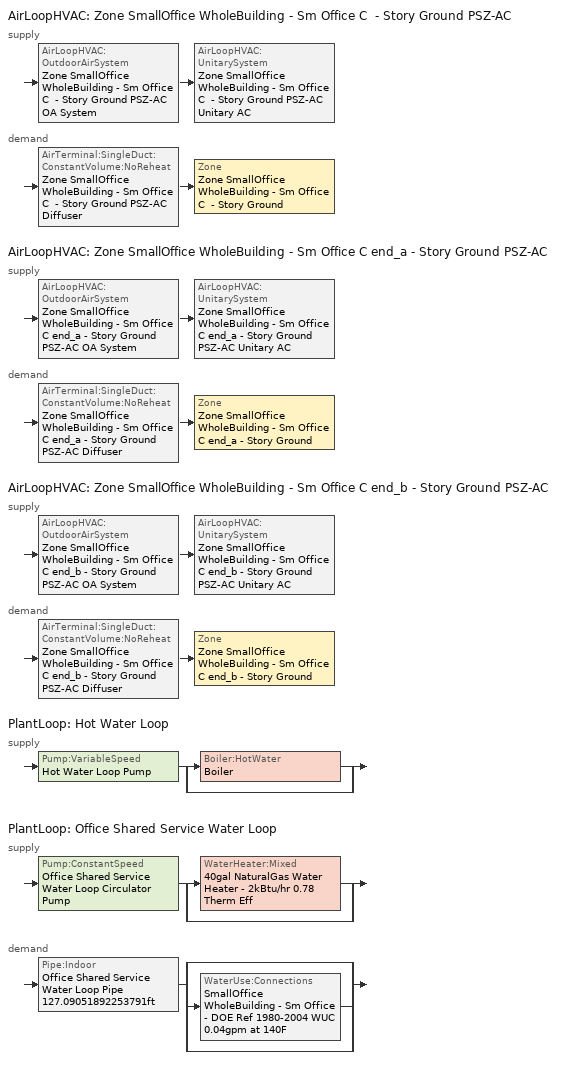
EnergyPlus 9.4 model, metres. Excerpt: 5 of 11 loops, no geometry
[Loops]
AirLoopHVAC 'Zone SmallOffice WholeBuilding - Sm Office C  - Story Ground PSZ-AC'
 supply: AirLoopHVAC:OutdoorAirSystem 'Zone SmallOffice WholeBuilding - Sm Office C  - Story Ground PSZ-AC OA System' > AirLoopHVAC:UnitarySystem 'Zone SmallOffice WholeBuilding - Sm Office C  - Story Ground PSZ-AC Unitary AC'
 demand: AirTerminal:SingleDuct:ConstantVolume:NoReheat 'Zone SmallOffice WholeBuilding - Sm Office C  - Story Ground PSZ-AC Diffuser' > Zone 'Zone SmallOffice WholeBuilding - Sm Office C  - Story Ground'
AirLoopHVAC 'Zone SmallOffice WholeBuilding - Sm Office C end_a - Story Ground PSZ-AC'
 supply: AirLoopHVAC:OutdoorAirSystem 'Zone SmallOffice WholeBuilding - Sm Office C end_a - Story Ground PSZ-AC OA System' > AirLoopHVAC:UnitarySystem 'Zone SmallOffice WholeBuilding - Sm Office C end_a - Story Ground PSZ-AC Unitary AC'
 demand: AirTerminal:SingleDuct:ConstantVolume:NoReheat 'Zone SmallOffice WholeBuilding - Sm Office C end_a - Story Ground PSZ-AC Diffuser' > Zone 'Zone SmallOffice WholeBuilding - Sm Office C end_a - Story Ground'
AirLoopHVAC 'Zone SmallOffice WholeBuilding - Sm Office C end_b - Story Ground PSZ-AC'
 supply: AirLoopHVAC:OutdoorAirSystem 'Zone SmallOffice WholeBuilding - Sm Office C end_b - Story Ground PSZ-AC OA System' > AirLoopHVAC:UnitarySystem 'Zone SmallOffice WholeBuilding - Sm Office C end_b - Story Ground PSZ-AC Unitary AC'
 demand: AirTerminal:SingleDuct:ConstantVolume:NoReheat 'Zone SmallOffice WholeBuilding - Sm Office C end_b - Story Ground PSZ-AC Diffuser' > Zone 'Zone SmallOffice WholeBuilding - Sm Office C end_b - Story Ground'
PlantLoop 'Hot Water Loop'
 supply: Pump:VariableSpeed 'Hot Water Loop Pump' > split
  | Boiler:HotWater 'Boiler'
  | bypass
PlantLoop 'Office Shared Service Water Loop'
 supply: Pump:ConstantSpeed 'Office Shared Service Water Loop Circulator Pump' > split
  | WaterHeater:Mixed '40gal NaturalGas Water Heater - 2kBtu/hr 0.78 Therm Eff'
  | bypass
 demand: Pipe:Indoor 'Office Shared Service Water Loop Pipe 127.09051892253791ft' > split
  | bypass
  | WaterUse:Connections 'SmallOffice WholeBuilding - Sm Office - DOE Ref 1980-2004 WUC 0.04gpm at 140F'
  | bypass
[Material] Roughness=Smooth; Thermal Absorptance=0.9; Solar Absorptance=0.7; Visible Absorptance=0.7
Name | Thickness {m} | Conductivity {W/m-K} | Density {kg/m3} | Specific Heat {J/kg-K}
Copper pipe 0.75in type L | 0.001143 | 386 | 8906.27 | 385.1856
Fiberglass batt 0.5in | 0.0127 | 0.0663448 | 11.2129 | 837.36
[Construction]
Copper pipe 0.75in type L with 0.5in fiberglass batt: Fiberglass batt 0.5in, Copper pipe 0.75in type L
[ZoneControl:Thermostat] Temperature Difference Between Cutout And Setpoint {deltaC}=0
Name | Zone or ZoneList | Control Type Schedule | Control 1
Zone SmallOffice WholeBuilding - Sm Office C  - Story Ground Thermostat | Zone SmallOffice WholeBuilding - Sm Office C  - Story Ground | Zone SmallOffice WholeBuilding - Sm Office C  - Story Ground Thermostat Schedule | SmallOffice WholeBuilding - Sm Office - DOE Ref 1980-2004 Thermostat 1
Zone SmallOffice WholeBuilding - Sm Office C end_a - Story Ground Thermostat | Zone SmallOffice WholeBuilding - Sm Office C end_a - Story Ground | Zone SmallOffice WholeBuilding - Sm Office C end_a - Story Ground Thermostat Schedule | SmallOffice WholeBuilding - Sm Office - DOE Ref 1980-2004 Thermostat 3
Zone SmallOffice WholeBuilding - Sm Office C end_b - Story Ground Thermostat | Zone SmallOffice WholeBuilding - Sm Office C end_b - Story Ground | Zone SmallOffice WholeBuilding - Sm Office C end_b - Story Ground Thermostat Schedule | SmallOffice WholeBuilding - Sm Office - DOE Ref 1980-2004 Thermostat
[ThermostatSetpoint:DualSetpoint] Heating Setpoint Temperature Schedule=Small Office HtgSetp; Cooling Setpoint Temperature Schedule=Small Office ClgSetp
SmallOffice WholeBuilding - Sm Office - DOE Ref 1980-2004 Thermostat 1; SmallOffice WholeBuilding - Sm Office - DOE Ref 1980-2004 Thermostat 3; SmallOffice WholeBuilding - Sm Office - DOE Ref 1980-2004 Thermostat
[AirTerminal:SingleDuct:ConstantVolume:NoReheat] Availability Schedule=Always On Discrete; Maximum Air Flow Rate {m3/s}=AutoSize
Zone SmallOffice WholeBuilding - Sm Office C  - Story Ground PSZ-AC Diffuser; Zone SmallOffice WholeBuilding - Sm Office C end_a - Story Ground PSZ-AC Diffuser; Zone SmallOffice WholeBuilding - Sm Office C end_b - Story Ground PSZ-AC Diffuser
[Zone equipment]
Zone SmallOffice WholeBuilding - Sm Office C  - Story Ground: Zone SmallOffice WholeBuilding - Sm Office C  - Story Ground PSZ-AC Diffuser
Zone SmallOffice WholeBuilding - Sm Office C end_a - Story Ground: Zone SmallOffice WholeBuilding - Sm Office C end_a - Story Ground PSZ-AC Diffuser
Zone SmallOffice WholeBuilding - Sm Office C end_b - Story Ground: Zone SmallOffice WholeBuilding - Sm Office C end_b - Story Ground PSZ-AC Diffuser
[Sizing:Zone] Zone Cooling Design Supply Air Temperature Input Method=SupplyAirTemperature; Zone Cooling Design Supply Air Temperature {C}=12.7778; Zone Cooling Design Supply Air Temperature Difference {deltaC}=11.11; Zone Heating Design Supply Air Temperature Input Method=SupplyAirTemperature; Zone Heating Design Supply Air Temperature {C}=50; Zone Heating Design Supply Air Temperature Difference {deltaC}=11.11; Zone Cooling Design Supply Air Humidity Ratio {kgWater/kgDryAir}=0.0085; Zone Heating Design Supply Air Humidity Ratio {kgWater/kgDryAir}=0.008; Design Specification Outdoor Air Object=SmallOffice WholeBuilding - Sm Office Ventilation; Cooling Design Air Flow Method=DesignDay; Cooling Design Air Flow Rate {m3/s}=0; Cooling Minimum Air Flow per Zone Floor Area {m3/s-m2}=0.000762; Cooling Minimum Air Flow {m3/s}=0; Cooling Minimum Air Flow Fraction=0; Heating Design Air Flow Method=DesignDay; Heating Design Air Flow Rate {m3/s}=0; Heating Maximum Air Flow per Zone Floor Area {m3/s-m2}=0.002032; Heating Maximum Air Flow {m3/s}=0.141576; Heating Maximum Air Flow Fraction=0.3; Account for Dedicated Outdoor Air System=No
Zone SmallOffice WholeBuilding - Sm Office C  - Story Ground; Zone SmallOffice WholeBuilding - Sm Office C end_a - Story Ground; Zone SmallOffice WholeBuilding - Sm Office C end_b - Story Ground
[Controller:MechanicalVentilation] Availability Schedule=Always On Discrete; Demand Controlled Ventilation=No; System Outdoor Air Method=ZoneSum; Design Specification Outdoor Air Object Name 1=SmallOffice WholeBuilding - Sm Office Ventilation
Name | Zone or ZoneList Name 1
Controller Mechanical Ventilation 4 | Zone SmallOffice WholeBuilding - Sm Office C  - Story Ground
Controller Mechanical Ventilation 7 | Zone SmallOffice WholeBuilding - Sm Office C end_a - Story Ground
Controller Mechanical Ventilation 2 | Zone SmallOffice WholeBuilding - Sm Office C end_b - Story Ground
[DesignSpecification:OutdoorAir]
SmallOffice WholeBuilding - Sm Office Ventilation: Outdoor Air Method=Sum; Outdoor Air Flow per Person {m3/s-person}=0.00943895; Outdoor Air Flow per Zone Floor Area {m3/s-m2}=0; Outdoor Air Flow per Zone {m3/s}=0; Outdoor Air Flow Air Changes per Hour {1/hr}=0
[AirLoopHVAC] Design Supply Air Flow Rate {m3/s}=AutoSize; Design Return Air Flow Fraction of Supply Air Flow=1
Zone SmallOffice WholeBuilding - Sm Office C  - Story Ground PSZ-AC; Zone SmallOffice WholeBuilding - Sm Office C end_a - Story Ground PSZ-AC; Zone SmallOffice WholeBuilding - Sm Office C end_b - Story Ground PSZ-AC
[Sizing:System] Type of Load to Size On=Sensible; Design Outdoor Air Flow Rate {m3/s}=Autosize; Central Heating Maximum System Air Flow Ratio=1; Preheat Design Temperature {C}=7.22222; Preheat Design Humidity Ratio {kgWater/kgDryAir}=0.008; Precool Design Temperature {C}=12.7778; Precool Design Humidity Ratio {kgWater/kgDryAir}=0.008; Central Cooling Design Supply Air Temperature {C}=12.7778; Central Heating Design Supply Air Temperature {C}=50; Type of Zone Sum to Use=Coincident; 100% Outdoor Air in Cooling=No; 100% Outdoor Air in Heating=No; Central Cooling Design Supply Air Humidity Ratio {kgWater/kgDryAir}=0.0085; Central Heating Design Supply Air Humidity Ratio {kgWater/kgDryAir}=0.008; Cooling Supply Air Flow Rate Method=DesignDay; Cooling Supply Air Flow Rate {m3/s}=0; Cooling Supply Air Flow Rate Per Floor Area {m3/s-m2}=0.00996765; Cooling Fraction of Autosized Cooling Supply Air Flow Rate=1; Cooling Supply Air Flow Rate Per Unit Cooling Capacity {m3/s-W}=3.94755e-05; Heating Supply Air Flow Rate Method=DesignDay; Heating Supply Air Flow Rate {m3/s}=0; Heating Supply Air Flow Rate Per Floor Area {m3/s-m2}=0.00996765; Heating Fraction of Autosized Heating Supply Air Flow Rate=1; Heating Fraction of Autosized Cooling Supply Air Flow Rate=1; Heating Supply Air Flow Rate Per Unit Heating Capacity {m3/s-W}=3.15882e-05; System Outdoor Air Method=ZoneSum; Zone Maximum Outdoor Air Fraction=1; Cooling Design Capacity Method=CoolingDesignCapacity; Cooling Design Capacity {W}=Autosize; Cooling Design Capacity Per Floor Area {W/m2}=234.7; Fraction of Autosized Cooling Design Capacity=1; Heating Design Capacity Method=HeatingDesignCapacity; Heating Design Capacity {W}=Autosize; Heating Design Capacity Per Floor Area {W/m2}=157; Fraction of Autosized Heating Design Capacity=1; Central Cooling Capacity Control Method=OnOff
Zone SmallOffice WholeBuilding - Sm Office C  - Story Ground PSZ-AC; Zone SmallOffice WholeBuilding - Sm Office C end_a - Story Ground PSZ-AC; Zone SmallOffice WholeBuilding - Sm Office C end_b - Story Ground PSZ-AC
[Controller:OutdoorAir] Minimum Outdoor Air Flow Rate {m3/s}=Autosize; Maximum Outdoor Air Flow Rate {m3/s}=Autosize; Economizer Control Type=NoEconomizer; Economizer Control Action Type=ModulateFlow; Economizer Maximum Limit Dry-Bulb Temperature {C}=28; Economizer Maximum Limit Enthalpy {J/kg}=64000; Lockout Type=LockoutWithCompressor; Minimum Limit Type=FixedMinimum; Minimum Outdoor Air Schedule=Always On Discrete; High Humidity Control=No; Control High Indoor Humidity Based on Outdoor Humidity Ratio=Yes; Heat Recovery Bypass Control Type=BypassWhenWithinEconomizerLimits
Name | Mechanical Ventilation Controller
Zone SmallOffice WholeBuilding - Sm Office C  - Story Ground PSZ-AC OA System Controller | Controller Mechanical Ventilation 4
Zone SmallOffice WholeBuilding - Sm Office C end_a - Story Ground PSZ-AC OA System Controller | Controller Mechanical Ventilation 7
Zone SmallOffice WholeBuilding - Sm Office C end_b - Story Ground PSZ-AC OA System Controller | Controller Mechanical Ventilation 2
[SetpointManager:MixedAir] Control Variable=Temperature
Name | Setpoint Node or NodeList
Zone SmallOffice WholeBuilding - Sm Office C  - Story Ground PSZ-AC Mixed Air Node OS Default SPM | Zone SmallOffice WholeBuilding - Sm Office C  - Story Ground PSZ-AC Mixed Air Node
Zone SmallOffice WholeBuilding - Sm Office C end_a - Story Ground PSZ-AC Mixed Air Node OS Default SPM | Zone SmallOffice WholeBuilding - Sm Office C end_a - Story Ground PSZ-AC Mixed Air Node
Zone SmallOffice WholeBuilding - Sm Office C end_b - Story Ground PSZ-AC Mixed Air Node OS Default SPM | Zone SmallOffice WholeBuilding - Sm Office C end_b - Story Ground PSZ-AC Mixed Air Node
[AirLoopHVAC:UnitarySystem] Control Type=Load; Dehumidification Control Type=None; Availability Schedule=Always On Discrete; Fan Placement=DrawThrough; DX Heating Coil Sizing Ratio=1; Use DOAS DX Cooling Coil=No; Minimum Supply Air Temperature {C}=2; Latent Load Control=SensibleOnlyLoadControl; Cooling Supply Air Flow Rate {m3/s}=Autosize; Heating Supply Air Flow Rate {m3/s}=Autosize; No Load Supply Air Flow Rate {m3/s}=Autosize; Maximum Supply Air Temperature {C}=80; Maximum Outdoor Dry-Bulb Temperature for Supplemental Heater Operation {C}=21; Maximum Cycling Rate {cycles/hr}=2.5; Heat Pump Time Constant {s}=60; Fraction of On-Cycle Power Use=0.01; Heat Pump Fan Delay Time {s}=60; Ancillary On-Cycle Electric Power {W}=0; Ancillary Off-Cycle Electric Power {W}=0
Name | Controlling Zone or Thermostat Location | Supply Fan | Supply Air Fan Operating Mode Schedule | Heating Coil | Cooling Coil | Supplemental Heating Coil
Zone SmallOffice WholeBuilding - Sm Office C  - Story Ground PSZ-AC Unitary AC | Zone SmallOffice WholeBuilding - Sm Office C  - Story Ground | Zone SmallOffice WholeBuilding - Sm Office C  - Story Ground PSZ-AC Fan | Zone SmallOffice WholeBuilding - Sm Office C  - Story Ground PSZ-AC Occ Sch | Zone SmallOffice WholeBuilding - Sm Office C  - Story Ground PSZ-AC Gas Htg Coil | Zone SmallOffice WholeBuilding - Sm Office C  - Story Ground PSZ-AC 1spd DX AC Clg Coil 11kBtu/hr 9.7SEER | Zone SmallOffice WholeBuilding - Sm Office C  - Story Ground PSZ-AC Electric Backup Htg Coil
Zone SmallOffice WholeBuilding - Sm Office C end_a - Story Ground PSZ-AC Unitary AC | Zone SmallOffice WholeBuilding - Sm Office C end_a - Story Ground | Zone SmallOffice WholeBuilding - Sm Office C end_a - Story Ground PSZ-AC Fan | Zone SmallOffice WholeBuilding - Sm Office C end_a - Story Ground PSZ-AC Occ Sch | Zone SmallOffice WholeBuilding - Sm Office C end_a - Story Ground PSZ-AC Gas Htg Coil | Zone SmallOffice WholeBuilding - Sm Office C end_a - Story Ground PSZ-AC 1spd DX AC Clg Coil 6kBtu/hr 9.7SEER | Zone SmallOffice WholeBuilding - Sm Office C end_a - Story Ground PSZ-AC Electric Backup Htg Coil
Zone SmallOffice WholeBuilding - Sm Office C end_b - Story Ground PSZ-AC Unitary AC | Zone SmallOffice WholeBuilding - Sm Office C end_b - Story Ground | Zone SmallOffice WholeBuilding - Sm Office C end_b - Story Ground PSZ-AC Fan | Zone SmallOffice WholeBuilding - Sm Office C end_b - Story Ground PSZ-AC Occ Sch | Zone SmallOffice WholeBuilding - Sm Office C end_b - Story Ground PSZ-AC Gas Htg Coil | Zone SmallOffice WholeBuilding - Sm Office C end_b - Story Ground PSZ-AC 1spd DX AC Clg Coil 5kBtu/hr 9.7SEER | Zone SmallOffice WholeBuilding - Sm Office C end_b - Story Ground PSZ-AC Electric Backup Htg Coil
[Fan:OnOff] Availability Schedule=Always On Discrete; Fan Total Efficiency=0.53625; Pressure Rise {Pa}=622.722; Maximum Flow Rate {m3/s}=Autosize; Motor Efficiency=0.825; Motor In Airstream Fraction=1
Name | Fan Power Ratio Function of Speed Ratio Curve | Fan Efficiency Ratio Function of Speed Ratio Curve
Zone SmallOffice WholeBuilding - Sm Office C  - Story Ground PSZ-AC Fan | Fan On Off Power Curve 3 | Fan On Off Efficiency Curve 3
Zone SmallOffice WholeBuilding - Sm Office C end_a - Story Ground PSZ-AC Fan | Fan On Off Power Curve 6 | Fan On Off Efficiency Curve 6
Zone SmallOffice WholeBuilding - Sm Office C end_b - Story Ground PSZ-AC Fan | Fan On Off Power Curve 1 | Fan On Off Efficiency Curve 1
[Coil:Heating:Fuel] Availability Schedule=Always On Discrete; Fuel Type=NaturalGas; Burner Efficiency=0.8; Nominal Capacity {W}=AutoSize; Parasitic Electric Load {W}=0; Parasitic Fuel Load {W}=0
Zone SmallOffice WholeBuilding - Sm Office C  - Story Ground PSZ-AC Gas Htg Coil; Zone SmallOffice WholeBuilding - Sm Office C end_a - Story Ground PSZ-AC Gas Htg Coil; Zone SmallOffice WholeBuilding - Sm Office C end_b - Story Ground PSZ-AC Gas Htg Coil
[Coil:Cooling:DX:SingleSpeed] Availability Schedule=Always On Discrete; Gross Rated Total Cooling Capacity {W}=Autosize; Gross Rated Sensible Heat Ratio=Autosize; Gross Rated Cooling COP {W/W}=3.14722; Rated Air Flow Rate {m3/s}=Autosize; Rated Evaporator Fan Power Per Volume Flow Rate {W/(m3/s)}=773.3; Total Cooling Capacity Function of Temperature Curve=DOE Ref DX Clg Coil Cool-Cap-fT; Total Cooling Capacity Function of Flow Fraction Curve=DOE Ref DX Clg Coil Cool-CAP-fFlow; Energy Input Ratio Function of Temperature Curve=DOE Ref DX Clg Coil Cool-EIR-fT; Energy Input Ratio Function of Flow Fraction Curve=DOE Ref DX Clg Coil Cool-EIR-fFlow; Part Load Fraction Correlation Curve=DOE Ref DX Clg Coil Cool-PLF-fPLR; Minimum Outdoor Dry-Bulb Temperature for Compressor Operation {C}=-25; Condenser Type=AirCooled; Evaporative Condenser Effectiveness=0; Evaporative Condenser Air Flow Rate {m3/s}=Autosize; Evaporative Condenser Pump Rated Power Consumption {W}=Autosize; Crankcase Heater Capacity {W}=0; Maximum Outdoor Dry-Bulb Temperature for Crankcase Heater Operation {C}=0; Basin Heater Capacity {W/K}=0; Basin Heater Setpoint Temperature {C}=10
Zone SmallOffice WholeBuilding - Sm Office C  - Story Ground PSZ-AC 1spd DX AC Clg Coil 11kBtu/hr 9.7SEER; Zone SmallOffice WholeBuilding - Sm Office C end_a - Story Ground PSZ-AC 1spd DX AC Clg Coil 6kBtu/hr 9.7SEER; Zone SmallOffice WholeBuilding - Sm Office C end_b - Story Ground PSZ-AC 1spd DX AC Clg Coil 5kBtu/hr 9.7SEER
[Coil:Heating:Electric] Availability Schedule=Always On Discrete; Efficiency=1; Nominal Capacity {W}=Autosize
Zone SmallOffice WholeBuilding - Sm Office C  - Story Ground PSZ-AC Electric Backup Htg Coil; Zone SmallOffice WholeBuilding - Sm Office C end_a - Story Ground PSZ-AC Electric Backup Htg Coil; Zone SmallOffice WholeBuilding - Sm Office C end_b - Story Ground PSZ-AC Electric Backup Htg Coil
[SetpointManager:SingleZone:Reheat] Control Variable=Temperature; Minimum Supply Air Temperature {C}=12.7778; Maximum Supply Air Temperature {C}=50
Name | Control Zone | Setpoint Node or NodeList
Zone SmallOffice WholeBuilding - Sm Office C  - Story Ground Setpoint Manager SZ Reheat | Zone SmallOffice WholeBuilding - Sm Office C  - Story Ground | Zone SmallOffice WholeBuilding - Sm Office C  - Story Ground PSZ-AC Supply Outlet Node
Zone SmallOffice WholeBuilding - Sm Office C end_a - Story Ground Setpoint Manager SZ Reheat | Zone SmallOffice WholeBuilding - Sm Office C end_a - Story Ground | Zone SmallOffice WholeBuilding - Sm Office C end_a - Story Ground PSZ-AC Supply Outlet Node
Zone SmallOffice WholeBuilding - Sm Office C end_b - Story Ground Setpoint Manager SZ Reheat | Zone SmallOffice WholeBuilding - Sm Office C end_b - Story Ground | Zone SmallOffice WholeBuilding - Sm Office C end_b - Story Ground PSZ-AC Supply Outlet Node
[PlantLoop] Fluid Type=Water; Minimum Loop Temperature {C}=10; Maximum Loop Flow Rate {m3/s}=Autosize; Minimum Loop Flow Rate {m3/s}=0; Plant Loop Volume {m3}=Autocalculate; Load Distribution Scheme=Optimal; Plant Loop Demand Calculation Scheme=SingleSetpoint
Name | Plant Equipment Operation Scheme | Maximum Loop Temperature {C}
Hot Water Loop | Hot Water Loop Operation Schemes | 100
Office Shared Service Water Loop | Office Shared Service Water Loop Operation Schemes | 60
[Sizing:Plant] Loop Type=Heating; Sizing Option=NonCoincident; Zone Timesteps in Averaging Window=1; Coincident Sizing Factor Mode=None
Name | Design Loop Exit Temperature {C} | Loop Design Temperature Difference {deltaC}
Hot Water Loop | 82.2222 | 11.1111
Office Shared Service Water Loop | 60 | 5
[Pump:VariableSpeed]
Hot Water Loop Pump: Design Maximum Flow Rate {m3/s}=Autosize; Design Pump Head {Pa}=179344; Design Power Consumption {W}=Autosize; Motor Efficiency=1; Fraction of Motor Inefficiencies to Fluid Stream=0; Coefficient 1 of the Part Load Performance Curve=0; Coefficient 2 of the Part Load Performance Curve=3.2485; Coefficient 3 of the Part Load Performance Curve=-4.7443; Coefficient 4 of the Part Load Performance Curve=2.5294; Design Minimum Flow Rate {m3/s}=0; Pump Control Type=Intermittent; Skin Loss Radiative Fraction=0.5; Design Power Sizing Method=PowerPerFlowPerPressure; Design Electric Power per Unit Flow Rate {W/(m3/s)}=348701.1; Design Shaft Power per Unit Flow Rate per Unit Head {W/((m3/s)-Pa)}=1.28205; Design Minimum Flow Rate Fraction=0
[Boiler:HotWater]
Boiler: Fuel Type=NaturalGas; Nominal Capacity {W}=Autosize; Nominal Thermal Efficiency=0.78; Efficiency Curve Temperature Evaluation Variable=LeavingBoiler; Design Water Flow Rate {m3/s}=Autosize; Minimum Part Load Ratio=0; Maximum Part Load Ratio=1.2; Optimum Part Load Ratio=1; Water Outlet Upper Temperature Limit {C}=95; Boiler Flow Mode=LeavingSetpointModulated; Parasitic Electric Load {W}=0; Sizing Factor=1
[SetpointManager:Scheduled] Control Variable=Temperature
Name | Schedule | Setpoint Node or NodeList
Hot Water Loop Setpoint Manager | Hot Water Loop Temp - 180F | Hot Water Loop Supply Outlet Node
Service hot water setpoint manager | Service Water Loop Temp - 140F | Office Shared Service Water Loop Supply Outlet Node
[PlantEquipmentOperationSchemes] Control Scheme Object Type 1=PlantEquipmentOperation:HeatingLoad; Control Scheme Schedule Name 1=Always On Discrete
Name | Control Scheme Name 1
Hot Water Loop Operation Schemes | Hot Water Loop Heating Operation Scheme
Office Shared Service Water Loop Operation Schemes | Office Shared Service Water Loop Heating Operation Scheme
[PlantEquipmentOperation:HeatingLoad] Load Range Lower Limit 1 {W}=0; Load Range Upper Limit 1 {W}=1000000000
Name | Range Equipment List Name 1
Hot Water Loop Heating Operation Scheme | Hot Water Loop Heating Equipment List
Office Shared Service Water Loop Heating Operation Scheme | Office Shared Service Water Loop Heating Equipment List
[PlantEquipmentList]
Hot Water Loop Heating Equipment List: Boiler:HotWater, Boiler
Office Shared Service Water Loop Heating Equipment List: WaterHeater:Mixed, 40gal NaturalGas Water Heater - 2kBtu/hr 0.78 Therm Eff
[Pump:ConstantSpeed]
Office Shared Service Water Loop Circulator Pump: Design Flow Rate {m3/s}=Autosize; Design Pump Head {Pa}=29890.7; Design Power Consumption {W}=Autosize; Motor Efficiency=0.825; Fraction of Motor Inefficiencies to Fluid Stream=0; Pump Control Type=Intermittent; Design Power Sizing Method=PowerPerFlowPerPressure; Design Electric Power per Unit Flow Rate {W/(m3/s)}=348701.1; Design Shaft Power per Unit Flow Rate per Unit Head {W-s/m3-Pa}=1.28205
[WaterHeater:Mixed]
40gal NaturalGas Water Heater - 2kBtu/hr 0.78 Therm Eff: Tank Volume {m3}=0.151416; Setpoint Temperature Schedule=Service Water Loop Temp - 140F; Deadband Temperature Difference {deltaC}=2; Maximum Temperature Limit {C}=60; Heater Control Type=Cycle; Heater Maximum Capacity {W}=677.531; Heater Ignition Minimum Flow Rate {m3/s}=0; Heater Ignition Delay {s}=0; Heater Fuel Type=NaturalGas; Heater Thermal Efficiency=0.78; Off Cycle Parasitic Fuel Consumption Rate {W}=0; Off Cycle Parasitic Fuel Type=NaturalGas; Off Cycle Parasitic Heat Fraction to Tank=0; On Cycle Parasitic Fuel Consumption Rate {W}=0; On Cycle Parasitic Fuel Type=NaturalGas; On Cycle Parasitic Heat Fraction to Tank=0; Ambient Temperature Indicator=Schedule; Ambient Temperature Schedule=Water Heater Ambient Temp Schedule - 70.0f; Off Cycle Loss Coefficient to Ambient Temperature {W/K}=5.99799; Off Cycle Loss Fraction to Zone=1; On Cycle Loss Coefficient to Ambient Temperature {W/K}=5.99799; On Cycle Loss Fraction to Zone=1; Use Side Effectiveness=1; Source Side Effectiveness=1; Use Side Design Flow Rate {m3/s}=Autosize; Source Side Design Flow Rate {m3/s}=Autosize; Indirect Water Heating Recovery Time {hr}=1.5; Source Side Flow Control Mode=IndirectHeatPrimarySetpoint
[Pipe:Indoor]
Office Shared Service Water Loop Pipe 127.09051892253791ft: Construction=Copper pipe 0.75in type L with 0.5in fiberglass batt; Environment Type=Schedule; Ambient Temperature Schedule=Office Shared Service Water Loop Piping Air Temp - 70F; Ambient Air Velocity Schedule=Office Shared Service Water Loop Piping Air Velocity - 0.67mph; Pipe Inside Diameter {m}=0.019939; Pipe Length {m}=38.7372
[WaterUse:Connections]
SmallOffice WholeBuilding - Sm Office - DOE Ref 1980-2004 WUC 0.04gpm at 140F: Water Use Equipment Name 1=SmallOffice WholeBuilding - Sm Office - DOE Ref 1980-2004 Service Water Use 0.04gpm at 140F
[WaterUse:Equipment]
SmallOffice WholeBuilding - Sm Office - DOE Ref 1980-2004 Service Water Use 0.04gpm at 140F: Peak Flow Rate {m3/s}=2.31514e-06; Flow Rate Fraction Schedule=OfficeSmall BLDG_SWH_SCH; Target Temperature Schedule=Mixed Water At Faucet Temp - 140F; Sensible Fraction Schedule=Fraction Sensible - 0.2; Latent Fraction Schedule=Fraction Latent - 0.05
[Schedule:Compact]
Zone SmallOffice WholeBuilding - Sm Office C  - Story Ground Thermostat Schedule; Zone SmallOffice WholeBuilding - Sm Office C end_a - Story Ground Thermostat Schedule; Zone SmallOffice WholeBuilding - Sm Office C end_b - Story Ground Thermostat Schedule: Through: 12/31, For: AllDays, Until: 24:00, 4
[Schedule:Day:Interval]
Small Office HtgSetp Default: No, 06:00, 15.6, 22:00, 21, 24:00, 15.6
Small Office HtgSetp Sat Day: No, 06:00, 15.6, 18:00, 21, 24:00, 15.6
Small Office HtgSetp SmrDsn|Sun Day; Small Office HtgSetp Summer Design Day: No, 24:00, 15.6
Small Office HtgSetp Winter Design Day: No, 24:00, 21
Small Office ClgSetp Default; Small Office ClgSetp Summer Design Day: No, 06:00, 26.7, 22:00, 24, 24:00, 26.7
Small Office ClgSetp Sat Day: No, 06:00, 26.7, 18:00, 24, 24:00, 26.7
Small Office ClgSetp WntrDsn|Sun Day; Small Office ClgSetp Winter Design Day: No, 24:00, 26.7
Fraction Latent - 0.05 Default: No, 24:00, 0.05
Fraction Sensible - 0.2 Default: No, 24:00, 0.2
Hot Water Loop Temp - 180F Default: No, 24:00, 82.2222
Mixed Water At Faucet Temp - 140F Default; Service Water Loop Temp - 140F Default: No, 24:00, 60
Office Shared Service Water Loop Piping Air Temp - 70F Default; Water Heater Ambient Temp Schedule - 70.0f Default: No, 24:00, 21.1111
Office Shared Service Water Loop Piping Air Velocity - 0.67mph Default: No, 24:00, 0.3
OfficeSmall BLDG_SWH_SCH Default; Zone SmallOffice WholeBuilding - Sm Office C  - Story Ground PSZ-AC Occ Sch Sunday; Zone SmallOffice WholeBuilding - Sm Office C end_a - Story Ground PSZ-AC Occ Sch Sunday; Zone SmallOffice WholeBuilding - Sm Office C end_b - Story Ground PSZ-AC Occ Sch Sunday: No, 24:00, 0
OfficeSmall BLDG_SWH_SCH Summer Design Day; OfficeSmall BLDG_SWH_SCH Winter Design Day; OfficeSmall BLDG_SWH_SCH WntrDsn|SmrDsn|Wkdy Day: No, 07:00, 0, 08:00, 0.27, 09:00, 0.55, 11:00, 0.64, 12:00, 0.82, 13:00, 1, 14:00, 0.91, 16:00, 0.55, 17:00, 0.73, 19:00, 0.37, 20:00, 0.18, 21:00, 0.27, 22:00, 0.09, 24:00, 0
Zone SmallOffice WholeBuilding - Sm Office C  - Story Ground PSZ-AC Occ Sch Default; Zone SmallOffice WholeBuilding - Sm Office C end_a - Story Ground PSZ-AC Occ Sch Default; Zone SmallOffice WholeBuilding - Sm Office C end_b - Story Ground PSZ-AC Occ Sch Default: No, 08:09, 1, 22:50, 0, 24:00, 1
Zone SmallOffice WholeBuilding - Sm Office C  - Story Ground PSZ-AC Occ Sch Saturday; Zone SmallOffice WholeBuilding - Sm Office C end_a - Story Ground PSZ-AC Occ Sch Saturday; Zone SmallOffice WholeBuilding - Sm Office C end_b - Story Ground PSZ-AC Occ Sch Saturday: No, 06:00, 0, 23:40, 1, 24:00, 0
Zone SmallOffice WholeBuilding - Sm Office C  - Story Ground PSZ-AC Occ Sch Summer Design Day; Zone SmallOffice WholeBuilding - Sm Office C  - Story Ground PSZ-AC Occ Sch Winter Design Day; Zone SmallOffice WholeBuilding - Sm Office C end_a - Story Ground PSZ-AC Occ Sch Summer Design Day; Zone SmallOffice WholeBuilding - Sm Office C end_a - Story Ground PSZ-AC Occ Sch Winter Design Day; Zone SmallOffice WholeBuilding - Sm Office C end_b - Story Ground PSZ-AC Occ Sch Summer Design Day; Zone SmallOffice WholeBuilding - Sm Office C end_b - Story Ground PSZ-AC Occ Sch Winter Design Day: No, 24:00, 1
[Schedule:Week:Daily]
Small Office HtgSetp Week Rule - Jan1-Jan5: Small Office HtgSetp Default, Small Office HtgSetp Default, Small Office HtgSetp Default, Small Office HtgSetp Default, Small Office HtgSetp Default, Small Office HtgSetp Default, Small Office HtgSetp Sat Day, Small Office HtgSetp Default, Small Office HtgSetp Summer Design Day, Small Office HtgSetp Winter Design Day, Small Office HtgSetp Default, Small Office HtgSetp Default
Small Office HtgSetp Week Rule - Jan6-Dec31: Small Office HtgSetp SmrDsn|Sun Day, Small Office HtgSetp Default, Small Office HtgSetp Default, Small Office HtgSetp Default, Small Office HtgSetp Default, Small Office HtgSetp Default, Small Office HtgSetp Sat Day, Small Office HtgSetp Default, Small Office HtgSetp Summer Design Day, Small Office HtgSetp Winter Design Day, Small Office HtgSetp Default, Small Office HtgSetp Default
Small Office ClgSetp Week Rule - Jan1-Jan5: Small Office ClgSetp Default, Small Office ClgSetp Default, Small Office ClgSetp Default, Small Office ClgSetp Default, Small Office ClgSetp Default, Small Office ClgSetp Default, Small Office ClgSetp Sat Day, Small Office ClgSetp Default, Small Office ClgSetp Summer Design Day, Small Office ClgSetp Winter Design Day, Small Office ClgSetp Default, Small Office ClgSetp Default
Small Office ClgSetp Week Rule - Jan6-Dec31: Small Office ClgSetp WntrDsn|Sun Day, Small Office ClgSetp Default, Small Office ClgSetp Default, Small Office ClgSetp Default, Small Office ClgSetp Default, Small Office ClgSetp Default, Small Office ClgSetp Sat Day, Small Office ClgSetp Default, Small Office ClgSetp Summer Design Day, Small Office ClgSetp Winter Design Day, Small Office ClgSetp Default, Small Office ClgSetp Default
Fraction Latent - 0.05 Week Rule - Jan1-Dec31: Fraction Latent - 0.05 Default, Fraction Latent - 0.05 Default, Fraction Latent - 0.05 Default, Fraction Latent - 0.05 Default, Fraction Latent - 0.05 Default, Fraction Latent - 0.05 Default, Fraction Latent - 0.05 Default, Fraction Latent - 0.05 Default, Fraction Latent - 0.05 Default, Fraction Latent - 0.05 Default, Fraction Latent - 0.05 Default, Fraction Latent - 0.05 Default
Fraction Sensible - 0.2 Week Rule - Jan1-Dec31: Fraction Sensible - 0.2 Default, Fraction Sensible - 0.2 Default, Fraction Sensible - 0.2 Default, Fraction Sensible - 0.2 Default, Fraction Sensible - 0.2 Default, Fraction Sensible - 0.2 Default, Fraction Sensible - 0.2 Default, Fraction Sensible - 0.2 Default, Fraction Sensible - 0.2 Default, Fraction Sensible - 0.2 Default, Fraction Sensible - 0.2 Default, Fraction Sensible - 0.2 Default
Hot Water Loop Temp - 180F Week Rule - Jan1-Dec31: Hot Water Loop Temp - 180F Default, Hot Water Loop Temp - 180F Default, Hot Water Loop Temp - 180F Default, Hot Water Loop Temp - 180F Default, Hot Water Loop Temp - 180F Default, Hot Water Loop Temp - 180F Default, Hot Water Loop Temp - 180F Default, Hot Water Loop Temp - 180F Default, Hot Water Loop Temp - 180F Default, Hot Water Loop Temp - 180F Default, Hot Water Loop Temp - 180F Default, Hot Water Loop Temp - 180F Default
Mixed Water At Faucet Temp - 140F Week Rule - Jan1-Dec31: Mixed Water At Faucet Temp - 140F Default, Mixed Water At Faucet Temp - 140F Default, Mixed Water At Faucet Temp - 140F Default, Mixed Water At Faucet Temp - 140F Default, Mixed Water At Faucet Temp - 140F Default, Mixed Water At Faucet Temp - 140F Default, Mixed Water At Faucet Temp - 140F Default, Mixed Water At Faucet Temp - 140F Default, Mixed Water At Faucet Temp - 140F Default, Mixed Water At Faucet Temp - 140F Default, Mixed Water At Faucet Temp - 140F Default, Mixed Water At Faucet Temp - 140F Default
Office Shared Service Water Loop Piping Air Temp - 70F Week Rule - Jan1-Dec31: Office Shared Service Water Loop Piping Air Temp - 70F Default, Office Shared Service Water Loop Piping Air Temp - 70F Default, Office Shared Service Water Loop Piping Air Temp - 70F Default, Office Shared Service Water Loop Piping Air Temp - 70F Default, Office Shared Service Water Loop Piping Air Temp - 70F Default, Office Shared Service Water Loop Piping Air Temp - 70F Default, Office Shared Service Water Loop Piping Air Temp - 70F Default, Office Shared Service Water Loop Piping Air Temp - 70F Default, Office Shared Service Water Loop Piping Air Temp - 70F Default, Office Shared Service Water Loop Piping Air Temp - 70F Default, Office Shared Service Water Loop Piping Air Temp - 70F Default, Office Shared Service Water Loop Piping Air Temp - 70F Default
Office Shared Service Water Loop Piping Air Velocity - 0.67mph Week Rule - Jan1-Dec31: Office Shared Service Water Loop Piping Air Velocity - 0.67mph Default, Office Shared Service Water Loop Piping Air Velocity - 0.67mph Default, Office Shared Service Water Loop Piping Air Velocity - 0.67mph Default, Office Shared Service Water Loop Piping Air Velocity - 0.67mph Default, Office Shared Service Water Loop Piping Air Velocity - 0.67mph Default, Office Shared Service Water Loop Piping Air Velocity - 0.67mph Default, Office Shared Service Water Loop Piping Air Velocity - 0.67mph Default, Office Shared Service Water Loop Piping Air Velocity - 0.67mph Default, Office Shared Service Water Loop Piping Air Velocity - 0.67mph Default, Office Shared Service Water Loop Piping Air Velocity - 0.67mph Default, Office Shared Service Water Loop Piping Air Velocity - 0.67mph Default, Office Shared Service Water Loop Piping Air Velocity - 0.67mph Default
OfficeSmall BLDG_SWH_SCH Week Rule - Jan1-Jan5: OfficeSmall BLDG_SWH_SCH WntrDsn|SmrDsn|Wkdy Day, OfficeSmall BLDG_SWH_SCH WntrDsn|SmrDsn|Wkdy Day, OfficeSmall BLDG_SWH_SCH WntrDsn|SmrDsn|Wkdy Day, OfficeSmall BLDG_SWH_SCH WntrDsn|SmrDsn|Wkdy Day, OfficeSmall BLDG_SWH_SCH WntrDsn|SmrDsn|Wkdy Day, OfficeSmall BLDG_SWH_SCH WntrDsn|SmrDsn|Wkdy Day, OfficeSmall BLDG_SWH_SCH Default, OfficeSmall BLDG_SWH_SCH Default, OfficeSmall BLDG_SWH_SCH Summer Design Day, OfficeSmall BLDG_SWH_SCH Winter Design Day, OfficeSmall BLDG_SWH_SCH Default, OfficeSmall BLDG_SWH_SCH Default
OfficeSmall BLDG_SWH_SCH Week Rule - Jan6-Dec31: OfficeSmall BLDG_SWH_SCH Default, OfficeSmall BLDG_SWH_SCH WntrDsn|SmrDsn|Wkdy Day, OfficeSmall BLDG_SWH_SCH WntrDsn|SmrDsn|Wkdy Day, OfficeSmall BLDG_SWH_SCH WntrDsn|SmrDsn|Wkdy Day, OfficeSmall BLDG_SWH_SCH WntrDsn|SmrDsn|Wkdy Day, OfficeSmall BLDG_SWH_SCH WntrDsn|SmrDsn|Wkdy Day, OfficeSmall BLDG_SWH_SCH Default, OfficeSmall BLDG_SWH_SCH Default, OfficeSmall BLDG_SWH_SCH Summer Design Day, OfficeSmall BLDG_SWH_SCH Winter Design Day, OfficeSmall BLDG_SWH_SCH Default, OfficeSmall BLDG_SWH_SCH Default
Service Water Loop Temp - 140F Week Rule - Jan1-Dec31: Service Water Loop Temp - 140F Default, Service Water Loop Temp - 140F Default, Service Water Loop Temp - 140F Default, Service Water Loop Temp - 140F Default, Service Water Loop Temp - 140F Default, Service Water Loop Temp - 140F Default, Service Water Loop Temp - 140F Default, Service Water Loop Temp - 140F Default, Service Water Loop Temp - 140F Default, Service Water Loop Temp - 140F Default, Service Water Loop Temp - 140F Default, Service Water Loop Temp - 140F Default
Water Heater Ambient Temp Schedule - 70.0f Week Rule - Jan1-Dec31: Water Heater Ambient Temp Schedule - 70.0f Default, Water Heater Ambient Temp Schedule - 70.0f Default, Water Heater Ambient Temp Schedule - 70.0f Default, Water Heater Ambient Temp Schedule - 70.0f Default, Water Heater Ambient Temp Schedule - 70.0f Default, Water Heater Ambient Temp Schedule - 70.0f Default, Water Heater Ambient Temp Schedule - 70.0f Default, Water Heater Ambient Temp Schedule - 70.0f Default, Water Heater Ambient Temp Schedule - 70.0f Default, Water Heater Ambient Temp Schedule - 70.0f Default, Water Heater Ambient Temp Schedule - 70.0f Default, Water Heater Ambient Temp Schedule - 70.0f Default
Zone SmallOffice WholeBuilding - Sm Office C  - Story Ground PSZ-AC Occ Sch Week Rule - Jan1-Jan5: Zone SmallOffice WholeBuilding - Sm Office C  - Story Ground PSZ-AC Occ Sch Default, Zone SmallOffice WholeBuilding - Sm Office C  - Story Ground PSZ-AC Occ Sch Default, Zone SmallOffice WholeBuilding - Sm Office C  - Story Ground PSZ-AC Occ Sch Default, Zone SmallOffice WholeBuilding - Sm Office C  - Story Ground PSZ-AC Occ Sch Default, Zone SmallOffice WholeBuilding - Sm Office C  - Story Ground PSZ-AC Occ Sch Default, Zone SmallOffice WholeBuilding - Sm Office C  - Story Ground PSZ-AC Occ Sch Default, Zone SmallOffice WholeBuilding - Sm Office C  - Story Ground PSZ-AC Occ Sch Saturday, Zone SmallOffice WholeBuilding - Sm Office C  - Story Ground PSZ-AC Occ Sch Default, Zone SmallOffice WholeBuilding - Sm Office C  - Story Ground PSZ-AC Occ Sch Summer Design Day, Zone SmallOffice WholeBuilding - Sm Office C  - Story Ground PSZ-AC Occ Sch Winter Design Day, Zone SmallOffice WholeBuilding - Sm Office C  - Story Ground PSZ-AC Occ Sch Default, Zone SmallOffice WholeBuilding - Sm Office C  - Story Ground PSZ-AC Occ Sch Default
Zone SmallOffice WholeBuilding - Sm Office C  - Story Ground PSZ-AC Occ Sch Week Rule - Jan6-Dec31: Zone SmallOffice WholeBuilding - Sm Office C  - Story Ground PSZ-AC Occ Sch Sunday, Zone SmallOffice WholeBuilding - Sm Office C  - Story Ground PSZ-AC Occ Sch Default, Zone SmallOffice WholeBuilding - Sm Office C  - Story Ground PSZ-AC Occ Sch Default, Zone SmallOffice WholeBuilding - Sm Office C  - Story Ground PSZ-AC Occ Sch Default, Zone SmallOffice WholeBuilding - Sm Office C  - Story Ground PSZ-AC Occ Sch Default, Zone SmallOffice WholeBuilding - Sm Office C  - Story Ground PSZ-AC Occ Sch Default, Zone SmallOffice WholeBuilding - Sm Office C  - Story Ground PSZ-AC Occ Sch Saturday, Zone SmallOffice WholeBuilding - Sm Office C  - Story Ground PSZ-AC Occ Sch Default, Zone SmallOffice WholeBuilding - Sm Office C  - Story Ground PSZ-AC Occ Sch Summer Design Day, Zone SmallOffice WholeBuilding - Sm Office C  - Story Ground PSZ-AC Occ Sch Winter Design Day, Zone SmallOffice WholeBuilding - Sm Office C  - Story Ground PSZ-AC Occ Sch Default, Zone SmallOffice WholeBuilding - Sm Office C  - Story Ground PSZ-AC Occ Sch Default
Zone SmallOffice WholeBuilding - Sm Office C end_a - Story Ground PSZ-AC Occ Sch Week Rule - Jan1-Jan5: Zone SmallOffice WholeBuilding - Sm Office C end_a - Story Ground PSZ-AC Occ Sch Default, Zone SmallOffice WholeBuilding - Sm Office C end_a - Story Ground PSZ-AC Occ Sch Default, Zone SmallOffice WholeBuilding - Sm Office C end_a - Story Ground PSZ-AC Occ Sch Default, Zone SmallOffice WholeBuilding - Sm Office C end_a - Story Ground PSZ-AC Occ Sch Default, Zone SmallOffice WholeBuilding - Sm Office C end_a - Story Ground PSZ-AC Occ Sch Default, Zone SmallOffice WholeBuilding - Sm Office C end_a - Story Ground PSZ-AC Occ Sch Default, Zone SmallOffice WholeBuilding - Sm Office C end_a - Story Ground PSZ-AC Occ Sch Saturday, Zone SmallOffice WholeBuilding - Sm Office C end_a - Story Ground PSZ-AC Occ Sch Default, Zone SmallOffice WholeBuilding - Sm Office C end_a - Story Ground PSZ-AC Occ Sch Summer Design Day, Zone SmallOffice WholeBuilding - Sm Office C end_a - Story Ground PSZ-AC Occ Sch Winter Design Day, Zone SmallOffice WholeBuilding - Sm Office C end_a - Story Ground PSZ-AC Occ Sch Default, Zone SmallOffice WholeBuilding - Sm Office C end_a - Story Ground PSZ-AC Occ Sch Default
Zone SmallOffice WholeBuilding - Sm Office C end_a - Story Ground PSZ-AC Occ Sch Week Rule - Jan6-Dec31: Zone SmallOffice WholeBuilding - Sm Office C end_a - Story Ground PSZ-AC Occ Sch Sunday, Zone SmallOffice WholeBuilding - Sm Office C end_a - Story Ground PSZ-AC Occ Sch Default, Zone SmallOffice WholeBuilding - Sm Office C end_a - Story Ground PSZ-AC Occ Sch Default, Zone SmallOffice WholeBuilding - Sm Office C end_a - Story Ground PSZ-AC Occ Sch Default, Zone SmallOffice WholeBuilding - Sm Office C end_a - Story Ground PSZ-AC Occ Sch Default, Zone SmallOffice WholeBuilding - Sm Office C end_a - Story Ground PSZ-AC Occ Sch Default, Zone SmallOffice WholeBuilding - Sm Office C end_a - Story Ground PSZ-AC Occ Sch Saturday, Zone SmallOffice WholeBuilding - Sm Office C end_a - Story Ground PSZ-AC Occ Sch Default, Zone SmallOffice WholeBuilding - Sm Office C end_a - Story Ground PSZ-AC Occ Sch Summer Design Day, Zone SmallOffice WholeBuilding - Sm Office C end_a - Story Ground PSZ-AC Occ Sch Winter Design Day, Zone SmallOffice WholeBuilding - Sm Office C end_a - Story Ground PSZ-AC Occ Sch Default, Zone SmallOffice WholeBuilding - Sm Office C end_a - Story Ground PSZ-AC Occ Sch Default
Zone SmallOffice WholeBuilding - Sm Office C end_b - Story Ground PSZ-AC Occ Sch Week Rule - Jan1-Jan5: Zone SmallOffice WholeBuilding - Sm Office C end_b - Story Ground PSZ-AC Occ Sch Default, Zone SmallOffice WholeBuilding - Sm Office C end_b - Story Ground PSZ-AC Occ Sch Default, Zone SmallOffice WholeBuilding - Sm Office C end_b - Story Ground PSZ-AC Occ Sch Default, Zone SmallOffice WholeBuilding - Sm Office C end_b - Story Ground PSZ-AC Occ Sch Default, Zone SmallOffice WholeBuilding - Sm Office C end_b - Story Ground PSZ-AC Occ Sch Default, Zone SmallOffice WholeBuilding - Sm Office C end_b - Story Ground PSZ-AC Occ Sch Default, Zone SmallOffice WholeBuilding - Sm Office C end_b - Story Ground PSZ-AC Occ Sch Saturday, Zone SmallOffice WholeBuilding - Sm Office C end_b - Story Ground PSZ-AC Occ Sch Default, Zone SmallOffice WholeBuilding - Sm Office C end_b - Story Ground PSZ-AC Occ Sch Summer Design Day, Zone SmallOffice WholeBuilding - Sm Office C end_b - Story Ground PSZ-AC Occ Sch Winter Design Day, Zone SmallOffice WholeBuilding - Sm Office C end_b - Story Ground PSZ-AC Occ Sch Default, Zone SmallOffice WholeBuilding - Sm Office C end_b - Story Ground PSZ-AC Occ Sch Default
Zone SmallOffice WholeBuilding - Sm Office C end_b - Story Ground PSZ-AC Occ Sch Week Rule - Jan6-Dec31: Zone SmallOffice WholeBuilding - Sm Office C end_b - Story Ground PSZ-AC Occ Sch Sunday, Zone SmallOffice WholeBuilding - Sm Office C end_b - Story Ground PSZ-AC Occ Sch Default, Zone SmallOffice WholeBuilding - Sm Office C end_b - Story Ground PSZ-AC Occ Sch Default, Zone SmallOffice WholeBuilding - Sm Office C end_b - Story Ground PSZ-AC Occ Sch Default, Zone SmallOffice WholeBuilding - Sm Office C end_b - Story Ground PSZ-AC Occ Sch Default, Zone SmallOffice WholeBuilding - Sm Office C end_b - Story Ground PSZ-AC Occ Sch Default, Zone SmallOffice WholeBuilding - Sm Office C end_b - Story Ground PSZ-AC Occ Sch Saturday, Zone SmallOffice WholeBuilding - Sm Office C end_b - Story Ground PSZ-AC Occ Sch Default, Zone SmallOffice WholeBuilding - Sm Office C end_b - Story Ground PSZ-AC Occ Sch Summer Design Day, Zone SmallOffice WholeBuilding - Sm Office C end_b - Story Ground PSZ-AC Occ Sch Winter Design Day, Zone SmallOffice WholeBuilding - Sm Office C end_b - Story Ground PSZ-AC Occ Sch Default, Zone SmallOffice WholeBuilding - Sm Office C end_b - Story Ground PSZ-AC Occ Sch Default
[Schedule:Year]
Small Office HtgSetp: Small Office HtgSetp Week Rule - Jan1-Jan5, 1, 1, 1, 5, Small Office HtgSetp Week Rule - Jan6-Dec31, 1, 6, 12, 31
Small Office ClgSetp: Small Office ClgSetp Week Rule - Jan1-Jan5, 1, 1, 1, 5, Small Office ClgSetp Week Rule - Jan6-Dec31, 1, 6, 12, 31
Fraction Latent - 0.05: Fraction Latent - 0.05 Week Rule - Jan1-Dec31, 1, 1, 12, 31
Fraction Sensible - 0.2: Fraction Sensible - 0.2 Week Rule - Jan1-Dec31, 1, 1, 12, 31
Hot Water Loop Temp - 180F: Hot Water Loop Temp - 180F Week Rule - Jan1-Dec31, 1, 1, 12, 31
Mixed Water At Faucet Temp - 140F: Mixed Water At Faucet Temp - 140F Week Rule - Jan1-Dec31, 1, 1, 12, 31
Office Shared Service Water Loop Piping Air Temp - 70F: Office Shared Service Water Loop Piping Air Temp - 70F Week Rule - Jan1-Dec31, 1, 1, 12, 31
Office Shared Service Water Loop Piping Air Velocity - 0.67mph: Office Shared Service Water Loop Piping Air Velocity - 0.67mph Week Rule - Jan1-Dec31, 1, 1, 12, 31
OfficeSmall BLDG_SWH_SCH: OfficeSmall BLDG_SWH_SCH Week Rule - Jan1-Jan5, 1, 1, 1, 5, OfficeSmall BLDG_SWH_SCH Week Rule - Jan6-Dec31, 1, 6, 12, 31
Service Water Loop Temp - 140F: Service Water Loop Temp - 140F Week Rule - Jan1-Dec31, 1, 1, 12, 31
Water Heater Ambient Temp Schedule - 70.0f: Water Heater Ambient Temp Schedule - 70.0f Week Rule - Jan1-Dec31, 1, 1, 12, 31
Zone SmallOffice WholeBuilding - Sm Office C  - Story Ground PSZ-AC Occ Sch: Zone SmallOffice WholeBuilding - Sm Office C  - Story Ground PSZ-AC Occ Sch Week Rule - Jan1-Jan5, 1, 1, 1, 5, Zone SmallOffice WholeBuilding - Sm Office C  - Story Ground PSZ-AC Occ Sch Week Rule - Jan6-Dec31, 1, 6, 12, 31
Zone SmallOffice WholeBuilding - Sm Office C end_a - Story Ground PSZ-AC Occ Sch: Zone SmallOffice WholeBuilding - Sm Office C end_a - Story Ground PSZ-AC Occ Sch Week Rule - Jan1-Jan5, 1, 1, 1, 5, Zone SmallOffice WholeBuilding - Sm Office C end_a - Story Ground PSZ-AC Occ Sch Week Rule - Jan6-Dec31, 1, 6, 12, 31
Zone SmallOffice WholeBuilding - Sm Office C end_b - Story Ground PSZ-AC Occ Sch: Zone SmallOffice WholeBuilding - Sm Office C end_b - Story Ground PSZ-AC Occ Sch Week Rule - Jan1-Jan5, 1, 1, 1, 5, Zone SmallOffice WholeBuilding - Sm Office C end_b - Story Ground PSZ-AC Occ Sch Week Rule - Jan6-Dec31, 1, 6, 12, 31
[Schedule:Constant]
Always On Discrete: Hourly Value=1
[Curve:Exponent] Coefficient1 Constant=1; Coefficient2 Constant=0; Coefficient3 Constant=0; Minimum Value of x {BasedOnField A2}=0; Maximum Value of x {BasedOnField A2}=1
Fan On Off Power Curve 3; Fan On Off Power Curve 6; Fan On Off Power Curve 1
[Curve:Cubic] Coefficient1 Constant=1; Coefficient2 x=0; Coefficient3 x**2=0; Coefficient4 x**3=0
Name | Minimum Value of x {BasedOnField A2} | Maximum Value of x {BasedOnField A2}
DOE Ref DX Clg Coil Cool-CAP-fFlow; DOE Ref DX Clg Coil Cool-EIR-fFlow | -100 | 100
Fan On Off Efficiency Curve 3; Fan On Off Efficiency Curve 6; Fan On Off Efficiency Curve 1 | 0 | 1
[Curve:Biquadratic] Minimum Value of x {BasedOnField A2}=-100; Maximum Value of x {BasedOnField A2}=100; Minimum Value of y {BasedOnField A3}=-100; Maximum Value of y {BasedOnField A3}=100
Name | Coefficient1 Constant | Coefficient2 x | Coefficient3 x**2 | Coefficient4 y | Coefficient5 y**2 | Coefficient6 x*y
DOE Ref DX Clg Coil Cool-Cap-fT | 0.971212 | -0.0152755 | 0.00144345 | -0.00039321 | -6.8364e-06 | -0.000290596
DOE Ref DX Clg Coil Cool-EIR-fT | 0.286871 | 0.0239022 | -0.000810648 | 0.0134585 | 0.000338936 | -0.000487004
[Curve:Quadratic]
DOE Ref DX Clg Coil Cool-PLF-fPLR: Coefficient1 Constant=0.909496; Coefficient2 x=0.0986477; Coefficient3 x**2=-0.00819488; Minimum Value of x {BasedOnField A2}=0; Maximum Value of x {BasedOnField A2}=1
